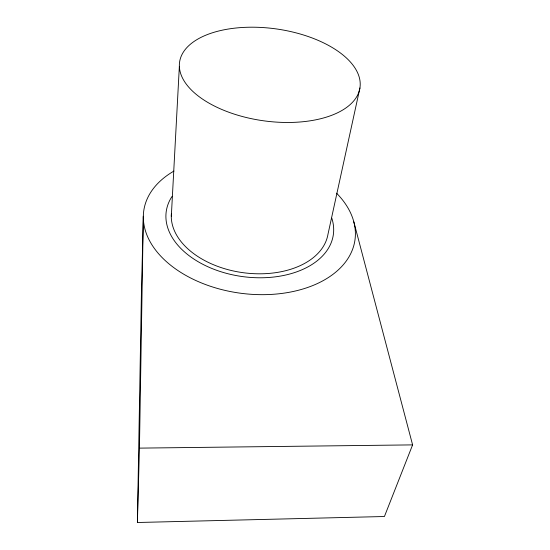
<?xml version="1.0" encoding="UTF-8"?>
<svg xmlns="http://www.w3.org/2000/svg" width="550" height="550" viewBox="0 0 550 550"><rect width="100%" height="100%" fill="white"/><g stroke="black" fill="none" stroke-linecap="round" stroke-linejoin="round"><path stroke-width="0.82" d="M137.397 522.5L141.433 292.469L143.33 216.226L139.439 448.126L137.397 522.5L384.422 516.512L412.603 444.888L353.822 221.87M179.355 66.433L171.284 216.975A79.001 50.586 7.8 0 0 246.049 273.054A79.001 50.586 7.8 0 0 327.951 234.383L359.92 87.986A91.094 46.372 8 0 0 231.137 28.607A91.094 46.372 8 0 0 218.288 107.903A91.094 46.372 8 0 0 359.92 87.986M139.439 448.126L412.603 444.888M331.808 218.199A84.349 54.024 7.8 0 1 242.571 276.588A84.349 54.024 7.8 0 1 171.951 196.549M336.566 193.201A106.611 68.399 7.7 0 1 314.992 284.625A106.611 68.399 7.7 0 1 170.308 264.949A106.611 68.399 7.7 0 1 173.924 171.078M171.277 216.143A79.001 50.586 7.8 0 1 171.387 213.641"/></g></svg>
